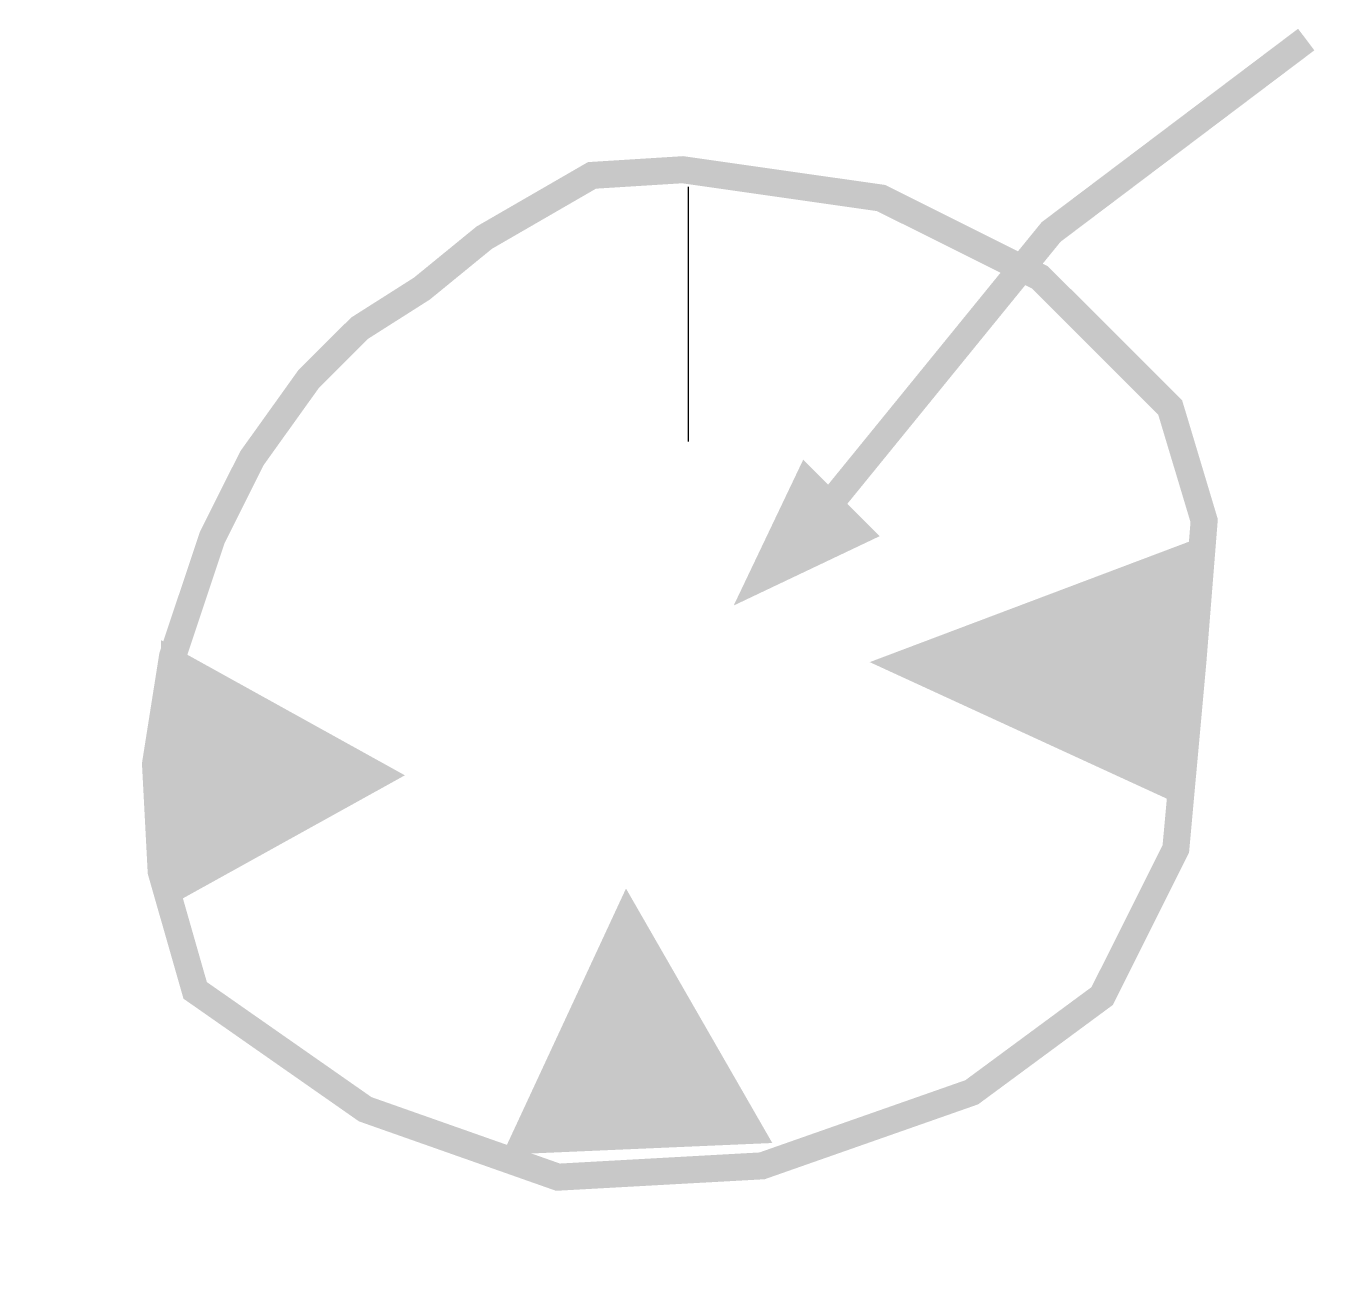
# Model space of a CAD drawing. Extents: x -0.51 to 4.31, y -0.21 to 4.45.
import ezdxf

# ---------------------------------------------------------------- set-up
doc = ezdxf.new("R2010")
doc.units = 0
doc.header["$MEASUREMENT"] = 0
doc.layers.get('0').update_dxf_attribs({"linetype": 'CONTINUOUS'})

msp = doc.modelspace()

# ---------------------------------------------------------------- linework, layer by layer
at = {"const_width": 0.1}
for points in [[(4.2319, 4.3995), (3.288, 3.6873), (2.47, 2.6818)], [(0.3305, 2.8494), (0.1837, 2.5561), (0.0369, 2.1162), (-0.026, 1.7182), (-0.0051, 1.3202), (0.1208, 0.8803), (0.75, 0.4404), (1.4632, 0.189), (2.2183, 0.2309), (2.9943, 0.5032), (3.4768, 0.8593), (3.7494, 1.404), (3.8124, 2.0952), (3.8543, 2.6189), (3.7285, 3.0379), (3.246, 3.5197), (2.6587, 3.8129), (1.9246, 3.9177), (1.589, 3.8967), (1.1905, 3.6663), (0.9598, 3.4778), (0.7291, 3.3311), (0.5403, 3.1426), (0.3305, 2.8494)]]:
    msp.add_lwpolyline(points, dxfattribs=at)
msp.add_lwpolyline([(1.9456, 2.9122), (1.9456, 3.7292), (1.9456, 3.8548)])
for points in [[(2.1134, 2.3047, 0, 0.4, 0), (2.5119, 2.7027, 0.4, 0.4, 0)], [(2.6168, 2.0952, 0, 1, 0), (3.8124, 2.0533, 1, 1, 0)], [(0.8968, 1.6763, 0, 1, 0), (-0.0051, 1.6763, 1, 1, 0)], [(1.7149, 1.2573, 0, 1, 0), (1.7568, 0.2937, 1, 1, 0)]]:
    msp.add_lwpolyline(points, format="xyseb")

doc.saveas('drawing.dxf')
